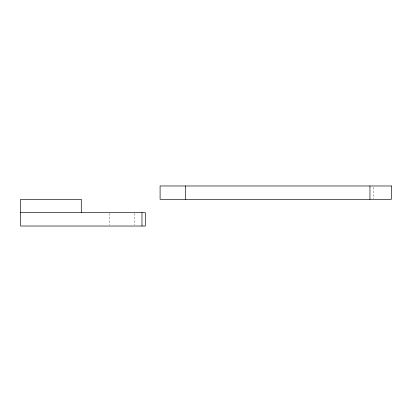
<?xml version="1.0" encoding="UTF-8"?>
<svg xmlns="http://www.w3.org/2000/svg" width="412" height="412" viewBox="0 0 412 412"><rect width="100%" height="100%" fill="white"/><g stroke="black" fill="none" stroke-linecap="round" stroke-linejoin="round"><path stroke-width="0.31" stroke-dasharray="2.06 1.54" d="M373.808 187.244L373.808 198.687M134.451 213.313L134.451 224.756M109.566 213.313L109.566 224.756"/><path stroke-width="0.62" d="M20.6 212.674L145.374 212.674L145.374 226.028L20.6 226.028L20.6 199.326L81.288 199.326L81.288 212.674M369.945 185.972L369.945 199.326M185.41 185.972L185.41 199.326M141.98 212.674L141.98 226.028M391.4 185.972L160.093 185.972L160.093 199.326L391.4 199.326L391.4 185.972"/></g></svg>
